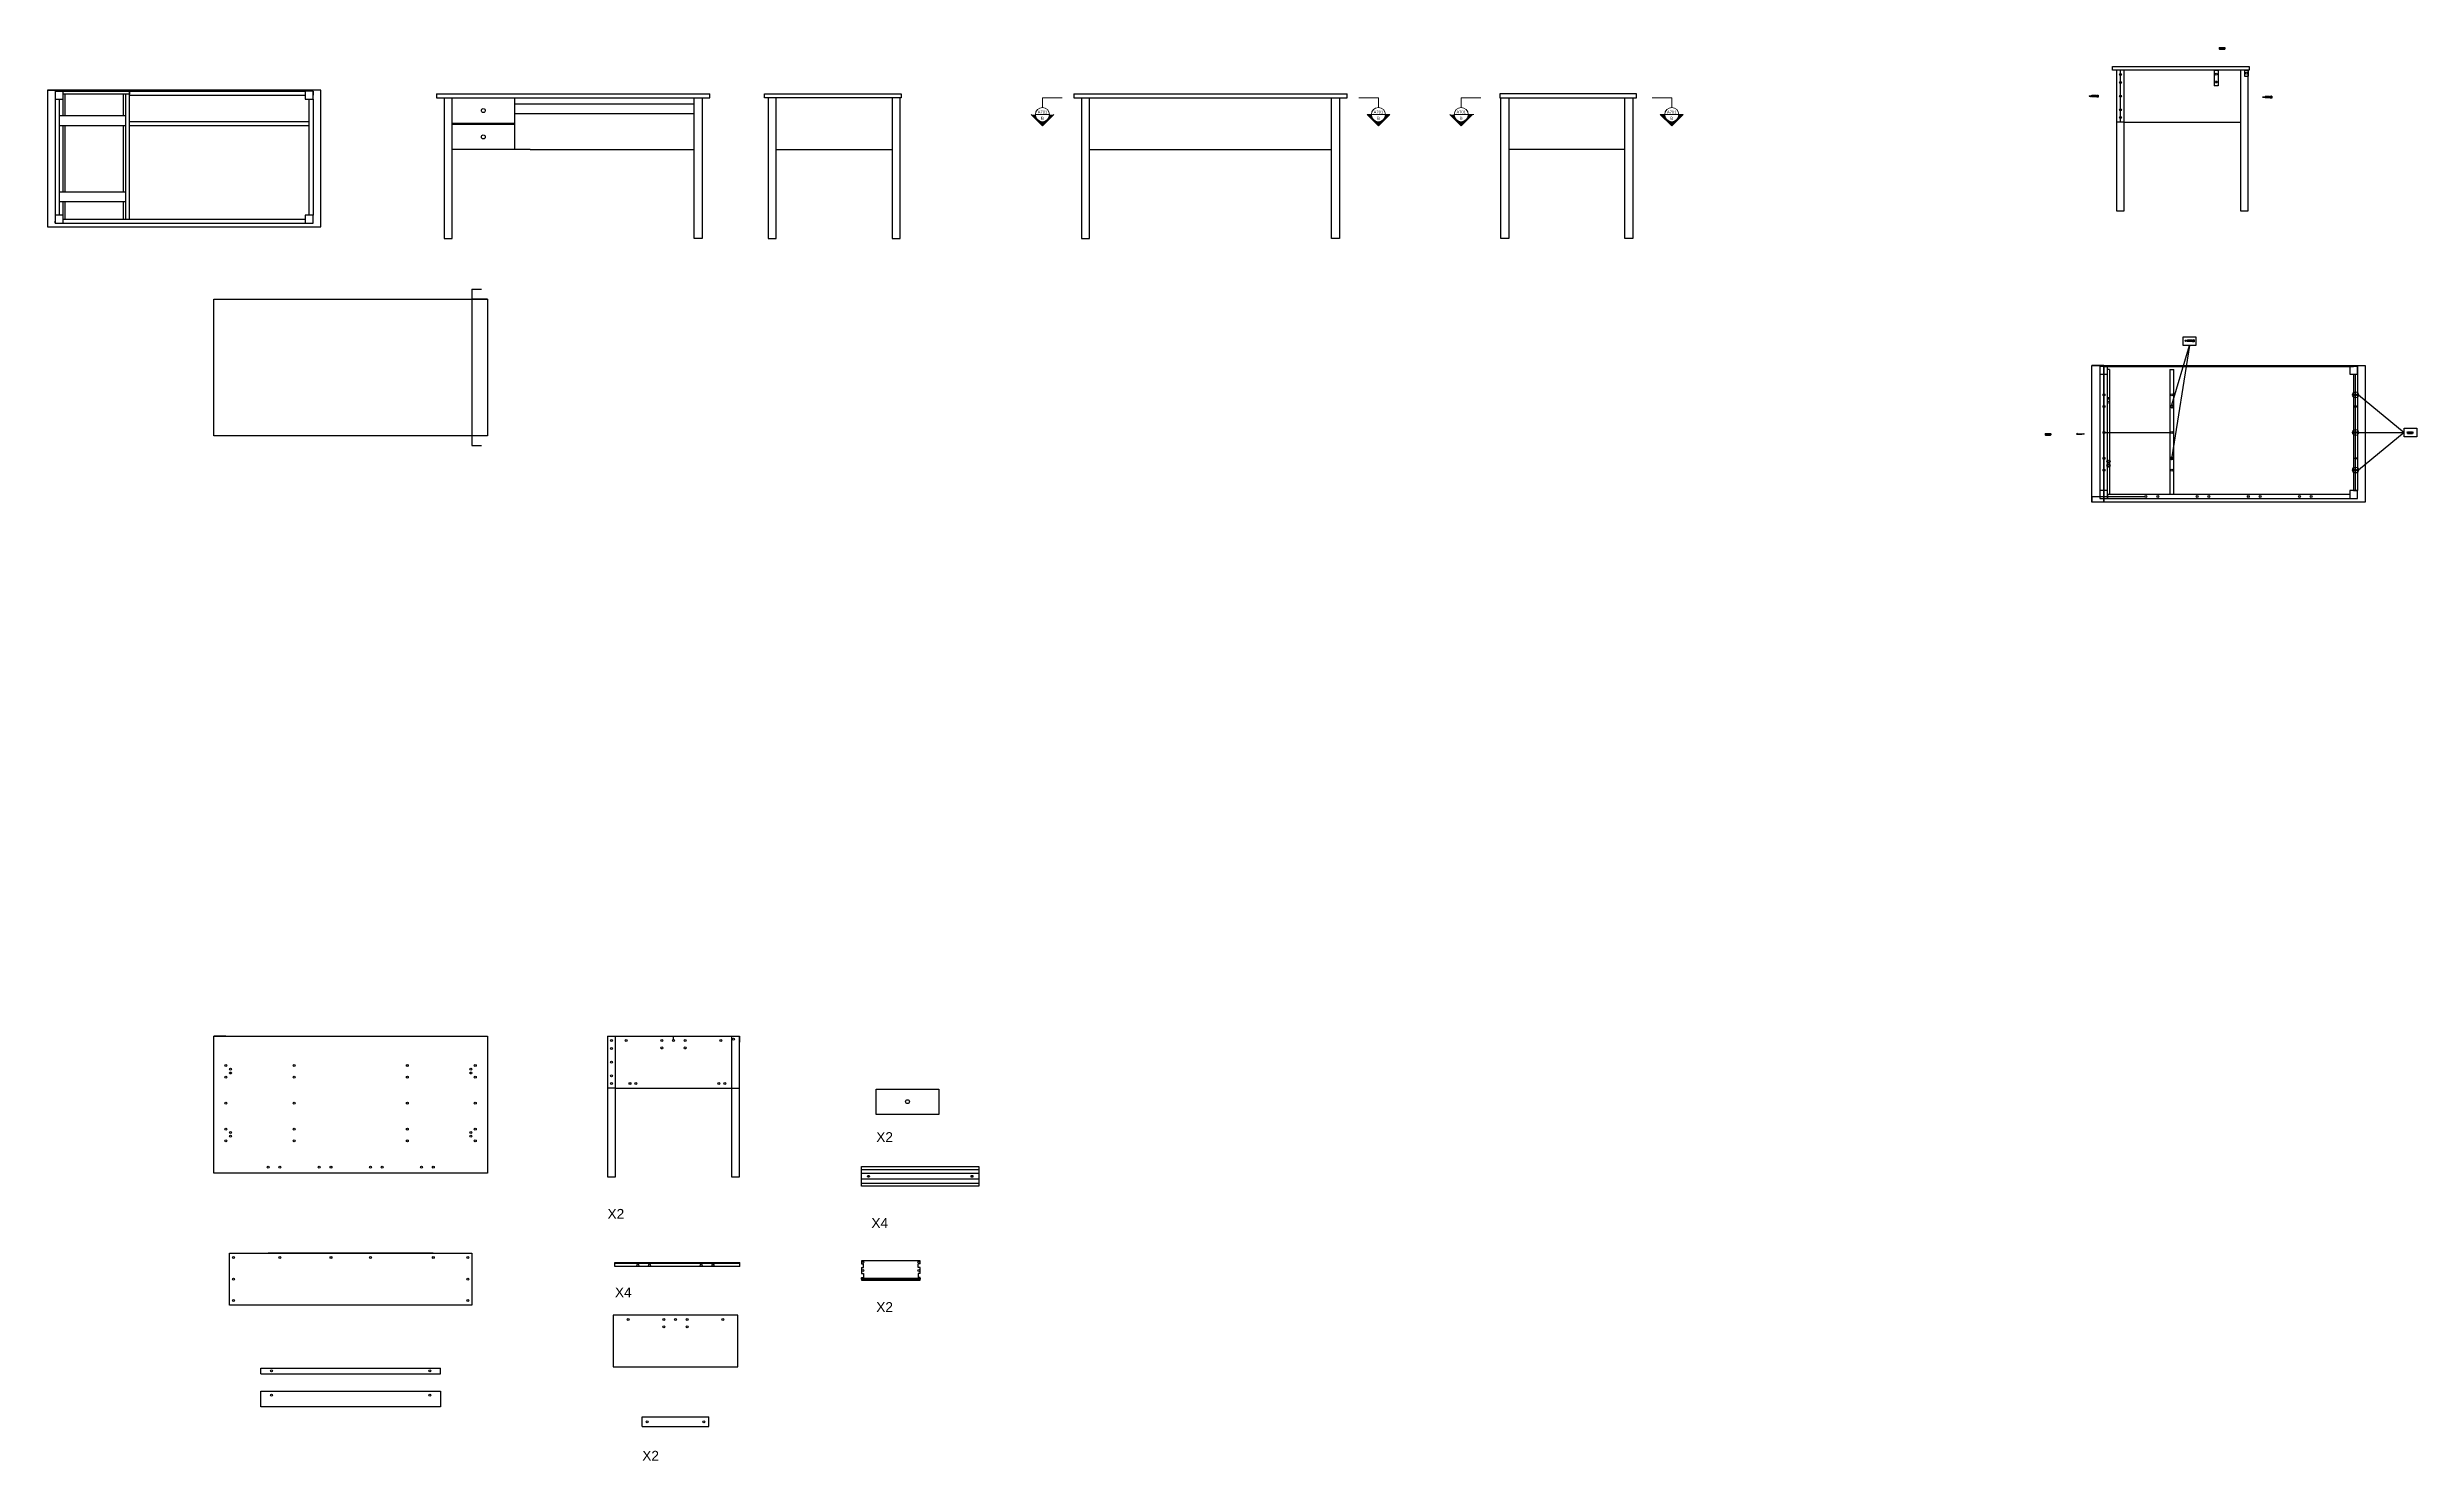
# Model space of a CAD drawing. Header units: inches. Extents: x -2 to 1211, y 17 to 740.
import ezdxf
from ezdxf.enums import TextEntityAlignment as Align

# ---------------------------------------------------------------- set-up
doc = ezdxf.new("R2010")
doc.units = ezdxf.units.IN
doc.header["$MEASUREMENT"] = 0
doc.layers.add('A-ANNO-SYMB', color=3, linetype='Continuous', lineweight=18)
for name, color, linetype in [('G-ANNO-TEXT', 3, 'Continuous'), ('ingrandimenti', 2, 'Continuous'), ('sezioni', 200, 'Continuous'), ('Viti', 4, 'Continuous')]:
    doc.layers.add(name, color=color, linetype=linetype)
doc.styles.add('ARIAL', font='Arial.ttf')
doc.styles.get("Standard").update_dxf_attribs({"font": 'Arial.ttf'})

# ---------------------------------------------------------------- blocks, each defined once
blk = doc.blocks.new('*U1')
blk.add_lwpolyline([(0, 0), (0, 0.1), (0.1, 0), (0.1, -0.4), (0.1, -0.5), (0.1, -0.4), (0, 0)])
blk = doc.blocks.new('*U2')
at = {"layer": 'Viti', "color": 0, "linetype": 'ByBlock', "lineweight": -2, "transparency": 16777216}
for p in [(42.4, 270.7), (42.6, 270.7), (42.8, 270.7), (43, 270.7), (43.2, 270.7)]:
    blk.add_blockref('*U1', p, dxfattribs=at)
blk = doc.blocks.new('*U3')
blk.add_lwpolyline([(0, 0), (0, 0.1), (0.1, 0), (0.1, -0.4), (0.1, -0.5), (0.1, -0.4), (0, 0)])
blk = doc.blocks.new('*U4')
at = {"layer": 'Viti', "color": 0, "linetype": 'ByBlock', "lineweight": -2, "transparency": 16777216}
for p in [(42.4, 270.7), (42.6, 270.7), (42.8, 270.7), (43, 270.7), (43.2, 270.7)]:
    blk.add_blockref('*U3', p, dxfattribs=at)
blk = doc.blocks.new('*U8')
blk.add_lwpolyline([(0, 0), (0, 0.1), (0.1, 0), (0.1, -0.4), (0.1, -0.5), (0.1, -0.4), (0, 0)])
blk = doc.blocks.new('*U9')
at = {"layer": 'Viti', "color": 0, "linetype": 'ByBlock', "lineweight": -2, "transparency": 16777216}
for p in [(42.4, 270.7), (42.6, 270.7), (42.8, 270.7), (43, 270.7), (43.2, 270.7)]:
    blk.add_blockref('*U8', p, dxfattribs=at)

msp = doc.modelspace()

# ---------------------------------------------------------------- hatches: boundary and pattern name
at = {"layer": 'A-ANNO-SYMB', "linetype": 'Continuous', "lineweight": 20}
h = msp.add_hatch(color=256, dxfattribs=at)
h.dxf.hatch_style = 1
h.paths.add_polyline_path([(501.9, 706), (504.1, 706, 1), (511.3, 706), (513.5, 706), (507.7, 700.2)])
h = msp.add_hatch(color=256, dxfattribs=at)
h.dxf.hatch_style = 1
h.paths.add_polyline_path([(673.9, 706), (676.1, 706, 1), (683.3, 706), (685.5, 706), (679.7, 700.2)])
h = msp.add_hatch(color=256, dxfattribs=at)
h.dxf.hatch_style = 1
h.paths.add_polyline_path([(716.3, 706), (718.5, 706, 1), (725.7, 706), (727.9, 706), (722.1, 700.2)])
h = msp.add_hatch(color=256, dxfattribs=at)
h.dxf.hatch_style = 1
h.paths.add_polyline_path([(824, 706), (826.2, 706, 1), (833.5, 706), (835.7, 706), (829.9, 700.2)])

# ---------------------------------------------------------------- linework, layer by layer
for p, q in [((1055.6, 730.7), (1125.6, 730.7)), ((1055.6, 728.7), (1055.6, 730.7)), ((1125.6, 728.7), (1055.6, 728.7)), ((1057.6, 728.7), (1057.6, 702.2)), ((1057.6, 728.7), (1057.6, 656.7)), ((1059.6, 702.2), (1059.6, 728.7)), ((1061.6, 656.7), (1061.6, 728.7)), ((1107.6, 728.7), (1107.6, 720.7)), ((1107.6, 728.7), (1109.6, 728.7)), ((1109.6, 728.7), (1109.6, 720.7)), ((1121.1, 728.7), (1121.1, 656.7)), ((1123.1, 728.7), (1125.1, 728.7)), ((1123.1, 728.7), (1123.1, 725.7)), ((1125.1, 702.2), (1125.1, 728.7)), ((1125.6, 728.7), (1125.1, 728.7)), ((1125.1, 656.7), (1125.1, 728.7)), ((1125.1, 728.7), (1125.1, 725.7)), ((1125.6, 730.7), (1125.6, 728.7)), ((138.2, 718.5), (-1.8, 718.5)), ((-1.8, 718.5), (-1.8, 648.5)), ((-1.8, 718.5), (38.2, 718.5)), ((2.2, 718), (130.2, 718)), ((40.2, 716.5), (6.2, 716.5)), ((7.2, 716.5), (7.2, 705.5)), ((37.2, 705.5), (37.2, 716.5)), ((38.2, 716.5), (38.2, 652.5)), ((40.2, 652.5), (40.2, 718)), ((40.2, 718), (40.2, 716.5)), ((40.2, 716), (130.2, 716)), ((134.2, 718), (134.2, 716)), ((138.2, 648.5), (138.2, 718.5)), ((197.4, 716.6), (337.4, 716.6)), ((197.4, 716.6), (197.4, 714.6)), ((337.4, 714.6), (337.4, 716.6)), ((365.3, 716.6), (435.3, 716.6)), ((365.3, 714.6), (365.3, 716.6)), ((435.3, 716.6), (435.3, 714.6)), ((523.7, 716.6), (663.7, 716.6)), ((523.7, 716.6), (523.7, 714.6)), ((663.7, 714.6), (663.7, 716.6)), ((811.9, 716.6), (741.9, 716.6)), ((741.9, 716.6), (741.9, 714.6)), ((811.9, 714.6), (811.9, 716.6)), ((1047.6, 715.2), (1047.6, 715.8)), ((1109.6, 720.7), (1107.6, 720.7)), ((1123.1, 725.7), (1125.1, 725.7)), ((2.2, 714), (2.2, 654.5)), ((4.2, 714), (4.2, 654.5)), ((4.2, 705.5), (38.2, 705.5)), ((6.2, 705.5), (6.2, 714)), ((132.2, 654.5), (132.2, 714)), ((134.2, 714), (134.2, 654.5)), ((197.4, 714.6), (337.4, 714.6)), ((201.4, 714.6), (201.4, 642.6)), ((205.4, 642.6), (205.4, 714.6)), ((205.4, 688.1), (205.4, 714.6)), ((237.4, 714.6), (237.4, 688.1)), ((237.4, 711.6), (329.4, 711.6)), ((237.4, 706.6), (329.4, 706.6)), ((329.4, 642.6), (329.4, 714.6)), ((333.4, 714.6), (333.4, 642.6)), ((435.3, 714.6), (365.3, 714.6)), ((367.3, 714.6), (367.3, 688.1)), ((367.3, 714.6), (367.3, 642.6)), ((371.3, 642.6), (371.3, 714.6)), ((430.8, 714.6), (430.8, 642.6)), ((434.8, 688.1), (434.8, 714.6)), ((435.3, 714.6), (434.8, 714.6)), ((434.8, 642.6), (434.8, 714.6)), ((523.7, 714.6), (663.7, 714.6)), ((527.7, 714.6), (527.7, 642.6)), ((527.7, 714.6), (567.7, 714.6)), ((531.7, 642.6), (531.7, 714.6)), ((531.7, 688.1), (531.7, 714.6)), ((655.7, 642.6), (655.7, 714.6)), ((659.7, 714.6), (659.7, 642.6)), ((741.9, 714.6), (811.9, 714.6)), ((741.9, 714.6), (742.4, 714.6)), ((742.4, 688.1), (742.4, 714.6)), ((742.4, 642.6), (742.4, 714.6)), ((746.4, 714.6), (746.4, 642.6)), ((805.9, 642.6), (805.9, 714.6)), ((809.9, 714.6), (809.9, 688.1)), ((809.9, 714.6), (809.9, 642.6)), ((1136.4, 714.7), (1136.4, 715.3)), ((4.2, 700.5), (38.2, 700.5)), ((6.2, 666.5), (6.2, 700.5)), ((7.2, 700.5), (7.2, 666.5)), ((37.2, 666.5), (37.2, 700.5)), ((40.2, 702.5), (132.2, 702.5)), ((40.2, 700.5), (132.2, 700.5)), ((205.4, 701.6), (237.4, 701.6)), ((205.4, 701.1), (237.4, 701.1)), ((1061.6, 702.2), (1057.6, 702.2)), ((1061.6, 702.2), (1121.1, 702.2)), ((245.4, 688.1), (205.4, 688.1)), ((245.4, 688.1), (329.4, 688.1)), ((371.3, 688.1), (430.8, 688.1)), ((531.7, 688.1), (655.7, 688.1)), ((805.9, 688.1), (746.4, 688.1)), ((4.2, 666.5), (38.2, 666.5)), ((4.2, 661.5), (38.2, 661.5)), ((6.2, 650.5), (6.2, 661.5)), ((7.2, 661.5), (7.2, 652.5)), ((37.2, 652.5), (37.2, 661.5)), ((1057.6, 656.7), (1061.6, 656.7)), ((1121.1, 656.7), (1125.1, 656.7)), ((-1.8, 648.5), (138.2, 648.5)), ((2.2, 652.5), (2.2, 650.5)), ((2.2, 650.5), (2.2, 651.5)), ((2.2, 650.5), (130.2, 650.5)), ((6.2, 652.5), (130.2, 652.5)), ((201.4, 642.6), (205.4, 642.6)), ((333.4, 642.6), (329.4, 642.6)), ((367.3, 642.6), (371.3, 642.6)), ((430.8, 642.6), (434.8, 642.6)), ((527.7, 642.6), (531.7, 642.6)), ((659.7, 642.6), (655.7, 642.6)), ((746.4, 642.6), (742.4, 642.6)), ((809.9, 642.6), (805.9, 642.6)), ((223.5, 611.6), (215.5, 611.6)), ((1096.6, 590), (1096.6, 590.6)), ((1051.2, 577.6), (1045, 577.6)), ((1049, 573.1), (1049, 513.6)), ((1049, 573.1), (1051.2, 573.1)), ((1051.2, 577.6), (1051.2, 507.6)), ((1051.2, 507.6), (1051.2, 577.6)), ((1051.2, 577.1), (1179, 577.1)), ((1054, 575.6), (1053, 575.6)), ((1053, 559.6), (1053, 573.1)), ((1054, 575.6), (1054, 559.6)), ((1085, 575.6), (1085, 511.6)), ((1085, 575.6), (1087, 575.6)), ((1087, 511.6), (1087, 575.6)), ((1179, 573.1), (1179, 513.6)), ((1180, 513.6), (1180, 573.1)), ((1181, 577.6), (1181, 513.6)), ((1053, 525.6), (1053, 559.6)), ((1054, 559.6), (1054, 525.6)), ((1051.7, 543.3), (1085.5, 543.3)), ((1053, 511.6), (1053, 525.6)), ((1054, 525.6), (1054, 511.6)), ((1045, 510.6), (1072.2, 510.6)), ((1045, 510.6), (1045, 507.6)), ((1177, 511.6), (1053, 511.6)), ((1053, 511.6), (1053, 509.6)), ((1053, 510.6), (1053, 509.6)), ((1053, 509.6), (1177, 509.6)), ((1179, 513.6), (1181, 513.6)), ((89.6, 234.3), (83.5, 234.3)), ((285, 234.3), (285, 207.8)), ((285, 234.3), (285, 162.3)), ((285, 234.3), (352.5, 234.3)), ((289, 162.3), (289, 234.3)), ((318.8, 232.6), (318.8, 234.3)), ((348.5, 234.3), (348.5, 162.3)), ((352.5, 207.8), (352.5, 234.3)), ((352.5, 162.3), (352.5, 234.3)), ((352.5, 234.3), (352.5, 231.3)), ((289, 207.8), (285, 207.8)), ((289, 207.8), (352.5, 207.8)), ((422.6, 194.3), (422.6, 207.3)), ((422.6, 207.3), (454.6, 207.3)), ((454.6, 207.3), (454.6, 194.3)), ((454.6, 194.3), (422.6, 194.3)), ((285, 162.3), (289, 162.3)), ((348.5, 162.3), (352.5, 162.3)), ((415.1, 166.1), (475.1, 166.1)), ((475.1, 164.1), (415.1, 164.1)), ((475.1, 161.1), (415.1, 161.1)), ((415.1, 159.1), (475.1, 159.1)), ((195.8, 123.2), (111.2, 123.2)), ((288.8, 116.5), (288.8, 118.5)), ((288.8, 118.5), (352.8, 118.5)), ((352.8, 118), (288.8, 118)), ((302.8, 116.5), (288.8, 116.5)), ((336.8, 116.5), (302.8, 116.5)), ((352.8, 116.5), (336.8, 116.5)), ((352.8, 116.5), (352.8, 118.5)), ((415.1, 119.4), (415.1, 117.9)), ((415.1, 117.9), (416.1, 117.9)), ((415.1, 115.9), (416.1, 115.9)), ((415.1, 112.9), (416.1, 112.9)), ((415.1, 110.9), (416.1, 110.9)), ((415.1, 110.9), (415.1, 109.4)), ((415.1, 110.1), (415.1, 110.6)), ((415.1, 109.9), (445.1, 109.9)), ((416.1, 115.9), (416.1, 117.9)), ((416.1, 112.9), (416.1, 110.9)), ((445.1, 117.9), (444.1, 117.9)), ((444.1, 115.9), (444.1, 117.9)), ((445.1, 115.9), (444.1, 115.9)), ((445.1, 112.9), (444.1, 112.9)), ((444.1, 112.9), (444.1, 110.9)), ((445.1, 110.9), (444.1, 110.9)), ((107.5, 64.5), (199.5, 64.5)), ((107.5, 61.5), (107.5, 64.5)), ((107.5, 61.5), (199.5, 61.5)), ((199.5, 61.5), (199.5, 64.5)), ((302.8, 39.5), (336.8, 39.5)), ((302.8, 34.5), (302.8, 39.5)), ((336.8, 34.5), (336.8, 39.5)), ((302.8, 34.5), (336.8, 34.5))]:
    msp.add_line(p, q)
at = {"linetype": 'Continuous', "lineweight": 20}
for p, q in [((504.1, 706), (511.3, 706)), ((676.1, 706), (683.3, 706)), ((718.5, 706), (725.7, 706)), ((826.2, 706), (833.5, 706))]:
    msp.add_line(p, q, dxfattribs=at)
for points in [[(2.2, 714), (6.2, 714), (6.2, 718), (2.2, 718)], [(130.2, 714), (134.2, 714), (134.2, 718), (130.2, 718)], [(2.2, 650.5), (6.2, 650.5), (6.2, 654.5), (2.2, 654.5)], [(130.2, 650.5), (134.2, 650.5), (134.2, 654.5), (130.2, 654.5)], [(83.5, 611.6), (223.5, 611.6), (223.5, 541.6), (83.5, 541.6)], [(1045, 577.6), (1185, 577.6), (1185, 507.6), (1045, 507.6)], [(1049, 573.1), (1053, 573.1), (1053, 577.1), (1049, 577.1)], [(1177, 573.1), (1181, 573.1), (1181, 577.1), (1177, 577.1)], [(1049, 509.6), (1053, 509.6), (1053, 513.6), (1049, 513.6)], [(1177, 509.6), (1181, 509.6), (1181, 513.6), (1177, 513.6)], [(83.5, 234.3), (223.5, 234.3), (223.5, 164.3), (83.5, 164.3)], [(475.1, 157.6), (415.1, 157.6), (415.1, 167.6), (475.1, 167.6)], [(91.5, 123.2), (215.5, 123.2), (215.5, 96.7), (91.5, 96.7)], [(445.1, 109.9), (415.1, 109.9), (415.1, 110.4), (445.1, 110.4)], [(351.8, 65.1), (351.8, 91.6), (287.8, 91.6), (287.8, 65.1)], [(199.5, 44.6), (107.5, 44.6), (107.5, 52.6), (199.5, 52.6)]]:
    msp.add_lwpolyline(points, close=True)
for points in [[(445.1, 117.9), (445.1, 119.4), (415.1, 119.4), (415.1, 117.9)], [(415.1, 115.9), (415.1, 112.9)], [(415.1, 110.9), (415.1, 109.4), (445.1, 109.4), (445.1, 110.9)], [(445.1, 112.9), (445.1, 115.9)]]:
    msp.add_lwpolyline(points)
for centre in [(221.4, 708.1), (221.4, 694.6), (438.6, 200.8)]:
    msp.add_circle(centre, 1)
at = {"layer": 'A-ANNO-SYMB', "linetype": 'Continuous', "lineweight": 20}
for p, q in [((501.9, 706), (507.7, 700.2)), ((513.5, 706), (507.7, 700.2)), ((676.1, 706), (673.9, 706)), ((673.9, 706), (679.7, 700.2)), ((685.5, 706), (679.7, 700.2)), ((683.3, 706), (685.5, 706)), ((716.3, 706), (722.1, 700.2)), ((727.9, 706), (722.1, 700.2)), ((725.7, 706), (727.9, 706)), ((728.5, 706), (726.3, 706)), ((826.2, 706), (824, 706)), ((824, 706), (829.9, 700.2)), ((835.7, 706), (829.9, 700.2)), ((833.5, 706), (835.7, 706))]:
    msp.add_line(p, q, dxfattribs=at)
at = {"layer": 'A-ANNO-SYMB'}
for p, q in [((507.7, 714.6), (507.7, 709.6)), ((507.7, 714.6), (517.7, 714.6)), ((669.7, 714.6), (679.7, 714.6)), ((679.7, 714.6), (679.7, 709.6)), ((722.1, 714.6), (722.1, 709.6)), ((722.1, 714.6), (732.1, 714.6)), ((819.9, 714.6), (829.9, 714.6)), ((829.9, 714.6), (829.9, 709.6))]:
    msp.add_line(p, q, dxfattribs=at)
at = {"layer": 'A-ANNO-SYMB', "linetype": 'Continuous', "lineweight": 20}
for centre in [(507.7, 706), (679.7, 706), (722.1, 706), (829.9, 706)]:
    msp.add_circle(centre, 3.62, dxfattribs=at)
at = {"layer": 'ingrandimenti'}
for p, q in [((1086, 557.4), (1095, 587.9)), ((1095, 587.9), (1086, 530.9)), ((1181.5, 562.6), (1204.9, 543.3)), ((1181.5, 543.3), (1204.9, 543.3)), ((1204.9, 543.3), (1181.5, 524.1))]:
    msp.add_line(p, q, dxfattribs=at)
for points in [[(1091.8, 592.3), (1098.3, 592.3), (1098.3, 587.9), (1091.8, 587.9)], [(1204.9, 545.6), (1211.3, 545.6), (1211.3, 541.1), (1204.9, 541.1)]]:
    msp.add_lwpolyline(points, close=True, dxfattribs=at)
for centre, radius in [((1180, 562.6), 1.5), ((1086, 556.6), 0.8), ((1180, 543.3), 1.5), ((1053.5, 528.4), 0.8), ((1053.5, 526.4), 0.8), ((1086, 530.1), 0.8), ((1180, 524.1), 1.5)]:
    msp.add_circle(centre, radius, dxfattribs=at)
at = {"layer": 'sezioni'}
for p, q in [((215.5, 616.6), (215.5, 536.6)), ((215.5, 616.6), (220.5, 616.6)), ((215.5, 536.6), (220.5, 536.6))]:
    msp.add_line(p, q, dxfattribs=at)
at = {"layer": 'Viti'}
for p, q in [((1110.1, 740.3), (1110.1, 739.7)), ((1110.2, 740.3), (1110.3, 740.4)), ((1110.3, 740.4), (1113, 740.4)), ((1110.3, 739.6), (1110.3, 740.4)), ((1110.4, 740.3), (1112.9, 740.3)), ((1110.4, 740.2), (1112.9, 740.2)), ((1110.4, 740), (1112.9, 740)), ((1113, 740.4), (1113, 739.6)), ((1113.1, 740.3), (1113, 740.4)), ((1113.1, 740.3), (1113.1, 739.7)), ((1110.2, 739.7), (1110.3, 739.6)), ((1110.3, 739.6), (1113, 739.6)), ((1110.4, 739.9), (1112.9, 739.9)), ((1110.4, 739.7), (1112.9, 739.7)), ((1113.1, 739.7), (1113, 739.6)), ((1044.9, 715.2), (1044.9, 715.9)), ((1044.9, 715.9), (1047.2, 715.9)), ((1045, 715.6), (1045, 715.9)), ((1047.1, 715.8), (1045, 715.8)), ((1047.1, 715.6), (1047.1, 715.9)), ((1047.2, 715.2), (1047.2, 715.9)), ((1047.6, 716), (1047.6, 715.2)), ((1047.8, 715.8), (1047.6, 715.8)), ((1047.8, 715.2), (1047.8, 715.8)), ((1047.9, 715), (1047.9, 716)), ((1043.8, 715.4), (1043.8, 715.7)), ((1043.8, 715.7), (1043.9, 715.7)), ((1043.9, 715.3), (1043.8, 715.3)), ((1043.9, 715.7), (1044.1, 715.7)), ((1044.2, 715.3), (1044, 715.3)), ((1044.1, 715.7), (1044.3, 715.7)), ((1044.4, 715.3), (1044.2, 715.3)), ((1044.4, 715.7), (1044.5, 715.7)), ((1044.6, 715.3), (1044.4, 715.3)), ((1044.6, 715.7), (1044.7, 715.7)), ((1044.8, 715.3), (1044.6, 715.3)), ((1044.8, 715.7), (1044.9, 715.7)), ((1044.9, 715.3), (1044.9, 715.3)), ((1047.2, 715.2), (1044.9, 715.2)), ((1047.1, 715.6), (1045, 715.6)), ((1045, 715.2), (1045, 715.5)), ((1047.1, 715.5), (1045, 715.5)), ((1047.1, 715.2), (1045, 715.2)), ((1047.1, 715.2), (1047.1, 715.5)), ((1047.2, 715.7), (1047.5, 715.7)), ((1047.2, 715.3), (1047.5, 715.3)), ((1047.8, 715.2), (1047.6, 715.2)), ((1048.2, 715.6), (1047.9, 715.6)), ((1047.9, 715.5), (1048.2, 715.5)), ((1132.6, 714.8), (1132.6, 715.1)), ((1132.7, 715.2), (1132.7, 715.2)), ((1132.8, 714.8), (1132.7, 714.8)), ((1132.8, 715.2), (1132.9, 715.2)), ((1133, 714.8), (1132.8, 714.8)), ((1133, 715.2), (1133.1, 715.2)), ((1133.2, 714.8), (1133, 714.8)), ((1133.2, 715.2), (1133.4, 715.2)), ((1133.4, 714.8), (1133.3, 714.8)), ((1133.4, 715.2), (1133.6, 715.2)), ((1133.6, 714.8), (1133.5, 714.8)), ((1133.6, 715.2), (1133.8, 715.2)), ((1133.8, 714.8), (1133.7, 714.8)), ((1133.8, 714.6), (1133.8, 715.3)), ((1133.8, 715), (1133.8, 715.3)), ((1133.8, 715.3), (1136, 715.3)), ((1135.9, 715.3), (1133.8, 715.3)), ((1135.9, 715), (1133.8, 715)), ((1133.8, 714.6), (1133.8, 714.9)), ((1135.9, 714.9), (1133.8, 714.9)), ((1135.9, 714.7), (1133.8, 714.7)), ((1136, 714.6), (1133.8, 714.6)), ((1135.9, 715), (1135.9, 715.3)), ((1135.9, 714.6), (1135.9, 714.9)), ((1136, 714.6), (1136, 715.3)), ((1136, 715.2), (1136.3, 715.2)), ((1136, 714.8), (1136.3, 714.8)), ((1136.4, 715.5), (1136.4, 714.7)), ((1136.6, 715.3), (1136.4, 715.3)), ((1136.6, 714.7), (1136.4, 714.7)), ((1136.6, 714.7), (1136.6, 715.3)), ((1136.8, 714.5), (1136.8, 715.5)), ((1137, 715), (1136.8, 715)), ((1136.8, 714.9), (1137, 714.9)), ((1092.8, 590.1), (1092.8, 590.4)), ((1092.9, 590.5), (1092.9, 590.5)), ((1093, 590.1), (1092.9, 590.1)), ((1093, 590.5), (1093.1, 590.5)), ((1093.2, 590.1), (1093, 590.1)), ((1093.2, 590.5), (1093.3, 590.5)), ((1093.4, 590.1), (1093.2, 590.1)), ((1093.4, 590.5), (1093.6, 590.5)), ((1093.6, 590.1), (1093.5, 590.1)), ((1093.6, 590.5), (1093.8, 590.5)), ((1093.8, 590.1), (1093.7, 590.1)), ((1093.8, 590.5), (1094, 590.5)), ((1094, 590.1), (1093.9, 590.1)), ((1094, 589.9), (1094, 590.6)), ((1094, 590.3), (1094, 590.6)), ((1094, 590.6), (1096.2, 590.6)), ((1096.1, 590.6), (1094, 590.6)), ((1096.1, 590.3), (1094, 590.3)), ((1094, 589.9), (1094, 590.2)), ((1096.1, 590.2), (1094, 590.2)), ((1096.1, 590), (1094, 590)), ((1096.2, 589.9), (1094, 589.9)), ((1096.1, 590.3), (1096.1, 590.6)), ((1096.1, 589.9), (1096.1, 590.2)), ((1096.2, 589.9), (1096.2, 590.6)), ((1096.2, 590.5), (1096.5, 590.5)), ((1096.2, 590.1), (1096.5, 590.1)), ((1096.6, 590.8), (1096.6, 590)), ((1096.8, 590.6), (1096.6, 590.6)), ((1096.8, 590), (1096.6, 590)), ((1096.8, 590), (1096.8, 590.6)), ((1097, 589.8), (1097, 590.8)), ((1097.2, 590.3), (1097, 590.3)), ((1097, 590.2), (1097.2, 590.2)), ((1021, 542.7), (1021.2, 542.8)), ((1021, 542.7), (1021, 542.1)), ((1021, 542.1), (1021.2, 542)), ((1021.2, 542.8), (1023.8, 542.8)), ((1021.2, 542), (1021.2, 542.8)), ((1021.2, 542), (1023.8, 542)), ((1021.3, 542.7), (1023.8, 542.7)), ((1021.3, 542.6), (1023.8, 542.6)), ((1021.3, 542.4), (1023.8, 542.4)), ((1021.3, 542.3), (1023.8, 542.3)), ((1021.3, 542.1), (1023.8, 542.1)), ((1023.9, 542.8), (1023.9, 542)), ((1024, 542.7), (1023.9, 542.8)), ((1024, 542.1), (1023.9, 542)), ((1024, 542.7), (1024, 542.1)), ((1037.3, 543), (1037.4, 542.8)), ((1037.3, 543), (1037.3, 542.2)), ((1037.4, 542.4), (1037.3, 542.2)), ((1037.5, 542.7), (1037.5, 542.7)), ((1037.5, 542.5), (1037.6, 542.5)), ((1037.6, 542.7), (1037.7, 542.7)), ((1037.6, 542.5), (1037.7, 542.5)), ((1037.7, 542.7), (1037.8, 542.7)), ((1037.7, 542.5), (1037.8, 542.5)), ((1037.8, 542.7), (1037.9, 542.7)), ((1037.9, 542.5), (1038, 542.5)), ((1038, 542.7), (1038.1, 542.7)), ((1038, 542.5), (1038.1, 542.5)), ((1038.1, 542.7), (1038.2, 542.7)), ((1038.1, 542.5), (1038.2, 542.5)), ((1038.2, 542.7), (1038.3, 542.7)), ((1038.3, 542.5), (1038.4, 542.5)), ((1038.4, 542.7), (1038.5, 542.7)), ((1038.4, 542.5), (1038.5, 542.5)), ((1038.5, 542.7), (1038.6, 542.7)), ((1038.6, 542.5), (1038.7, 542.5)), ((1038.7, 542.7), (1038.8, 542.7)), ((1038.7, 542.5), (1038.8, 542.5)), ((1038.8, 542.7), (1038.9, 542.7)), ((1038.8, 542.5), (1038.9, 542.5)), ((1038.9, 542.7), (1039, 542.7)), ((1039, 542.5), (1039.1, 542.5)), ((1039.1, 542.7), (1039.2, 542.7)), ((1039.1, 542.5), (1039.2, 542.5)), ((1039.2, 542.7), (1039.3, 542.7)), ((1039.2, 542.5), (1039.3, 542.5)), ((1039.3, 542.7), (1039.4, 542.7)), ((1039.4, 542.5), (1039.5, 542.5)), ((1039.5, 542.7), (1039.6, 542.7)), ((1039.5, 542.5), (1039.6, 542.5)), ((1039.6, 542.7), (1039.7, 542.7)), ((1039.7, 542.5), (1039.8, 542.5)), ((1039.8, 542.7), (1039.8, 542.7)), ((1039.8, 542.7), (1039.9, 542.7)), ((1039.8, 542.5), (1039.8, 542.5)), ((1039.9, 542.5), (1039.8, 542.5)), ((1039.9, 542.7), (1040, 542.7)), ((1040, 542.5), (1039.9, 542.5)), ((1040, 542.7), (1040.1, 542.7)), ((1040.2, 542.5), (1040.1, 542.5)), ((1040.2, 542.7), (1040.3, 542.7)), ((1040.3, 542.5), (1040.2, 542.5)), ((1040.3, 542.7), (1040.4, 542.7)), ((1040.4, 542.5), (1040.3, 542.5)), ((1040.4, 542.7), (1040.5, 542.7)), ((1040.6, 542.5), (1040.5, 542.5)), ((1040.6, 542.7), (1040.7, 542.7)), ((1040.6, 542.7), (1040.6, 542.7)), ((1040.7, 542.5), (1040.6, 542.5)), ((1040.7, 542.5), (1040.7, 542.5)), ((1040.8, 542.7), (1040.8, 542.7)), ((1040.9, 542.7), (1040.8, 542.7)), ((1040.8, 542.7), (1040.8, 542.7)), ((1040.8, 542.7), (1040.9, 542.5)), ((1040.9, 542.5), (1040.8, 542.5)), ((1041.1, 542.6), (1040.9, 542.7)), ((1040.9, 542.5), (1040.9, 542.7)), ((1041.1, 542.6), (1040.9, 542.5)), ((1040.9, 542.5), (1040.9, 542.5)), ((1040.9, 542.5), (1040.9, 542.5)), ((1206.4, 543.5), (1206.5, 543.6)), ((1206.4, 543.4), (1206.4, 542.9)), ((1206.4, 542.8), (1206.5, 542.8)), ((1206.6, 543.6), (1209.2, 543.6)), ((1206.6, 542.8), (1206.6, 543.6)), ((1206.6, 542.8), (1209.2, 542.8)), ((1206.7, 543.4), (1209.2, 543.4)), ((1206.7, 543.3), (1209.2, 543.3)), ((1206.7, 543.2), (1209.2, 543.2)), ((1206.7, 543), (1209.2, 543)), ((1206.7, 542.9), (1209.2, 542.9)), ((1209.3, 543.6), (1209.3, 542.8)), ((1209.4, 543.5), (1209.3, 543.6)), ((1209.4, 542.8), (1209.3, 542.8)), ((1209.4, 543.4), (1209.4, 542.9))]:
    msp.add_line(p, q, dxfattribs=at)
for points in [[(1048.3, 716), (1048.3, 715), (1047.5, 715), (1047.5, 716), (1048.3, 716)], [(1047.8, 715.2), (1047.8, 716)], [(1047.9, 716), (1047.9, 715.9), (1048.2, 715.9)], [(1048.3, 716), (1048.2, 716), (1048.2, 715)], [(1047.7, 715.2), (1047.8, 715.2)], [(1047.9, 715), (1047.9, 715.1), (1048.2, 715.1)], [(1137.1, 715.5), (1137.1, 714.5), (1136.3, 714.5), (1136.3, 715.5), (1137.1, 715.5)], [(1136.5, 714.6), (1136.6, 714.6)], [(1136.7, 714.7), (1136.7, 715.5)], [(1136.8, 715.5), (1136.8, 715.4), (1137, 715.4)], [(1136.8, 714.5), (1136.8, 714.6), (1137, 714.6)], [(1137.1, 715.5), (1137, 715.5), (1137, 714.5)], [(1097.3, 590.8), (1097.3, 589.8), (1096.5, 589.8), (1096.5, 590.8), (1097.3, 590.8)], [(1096.7, 589.9), (1096.8, 589.9)], [(1096.9, 590), (1096.9, 590.8)], [(1097, 590.8), (1097, 590.7), (1097.2, 590.7)], [(1097, 589.8), (1097, 589.9), (1097.2, 589.9)], [(1097.3, 590.8), (1097.2, 590.8), (1097.2, 589.8)], [(1037.5, 542.7), (1037.5, 542.7), (1037.6, 542.7), (1037.6, 542.5), (1037.6, 542.4), (1037.6, 542.5), (1037.5, 542.7)], [(1037.7, 542.7), (1037.7, 542.7), (1037.7, 542.7), (1037.7, 542.5), (1037.7, 542.4), (1037.7, 542.5), (1037.7, 542.7)], [(1037.8, 542.7), (1037.8, 542.7), (1037.8, 542.7), (1037.9, 542.5), (1037.9, 542.4), (1037.8, 542.5), (1037.8, 542.7)], [(1037.9, 542.7), (1037.9, 542.7), (1038, 542.7), (1038, 542.5), (1038, 542.4), (1038, 542.5), (1037.9, 542.7)], [(1038.1, 542.7), (1038.1, 542.7), (1038.1, 542.7), (1038.1, 542.5), (1038.1, 542.4), (1038.1, 542.5), (1038.1, 542.7)], [(1038.2, 542.7), (1038.2, 542.7), (1038.2, 542.7), (1038.3, 542.5), (1038.3, 542.4), (1038.2, 542.5), (1038.2, 542.7)], [(1038.3, 542.7), (1038.4, 542.7), (1038.4, 542.7), (1038.4, 542.5), (1038.4, 542.4), (1038.4, 542.5), (1038.3, 542.7)], [(1038.5, 542.7), (1038.5, 542.7), (1038.5, 542.7), (1038.6, 542.5), (1038.5, 542.4), (1038.5, 542.5), (1038.5, 542.7)], [(1038.6, 542.7), (1038.6, 542.7), (1038.7, 542.7), (1038.7, 542.5), (1038.7, 542.4), (1038.7, 542.5), (1038.6, 542.7)], [(1038.8, 542.7), (1038.8, 542.7), (1038.8, 542.7), (1038.8, 542.5), (1038.8, 542.4), (1038.8, 542.5), (1038.8, 542.7)], [(1038.9, 542.7), (1038.9, 542.7), (1038.9, 542.7), (1039, 542.5), (1039, 542.4), (1038.9, 542.5), (1038.9, 542.7)], [(1039, 542.7), (1039, 542.7), (1039.1, 542.7), (1039.1, 542.5), (1039.1, 542.4), (1039.1, 542.5), (1039, 542.7)], [(1039.2, 542.7), (1039.2, 542.7), (1039.2, 542.7), (1039.2, 542.5), (1039.2, 542.4), (1039.2, 542.5), (1039.2, 542.7)], [(1039.3, 542.7), (1039.3, 542.7), (1039.3, 542.7), (1039.4, 542.5), (1039.4, 542.4), (1039.3, 542.5), (1039.3, 542.7)], [(1039.4, 542.7), (1039.5, 542.7), (1039.5, 542.7), (1039.5, 542.5), (1039.5, 542.4), (1039.5, 542.5), (1039.4, 542.7)], [(1039.6, 542.7), (1039.6, 542.7), (1039.6, 542.7), (1039.7, 542.5), (1039.6, 542.4), (1039.6, 542.5), (1039.6, 542.7)], [(1039.7, 542.7), (1039.7, 542.7), (1039.8, 542.7), (1039.8, 542.5), (1039.8, 542.4), (1039.8, 542.5), (1039.7, 542.7)], [(1039.9, 542.7), (1039.9, 542.7), (1039.9, 542.7), (1039.9, 542.5), (1039.9, 542.4), (1039.9, 542.5), (1039.9, 542.7)], [(1040, 542.7), (1040, 542.7), (1040, 542.7), (1040.1, 542.5), (1040.1, 542.4), (1040, 542.5), (1040, 542.7)], [(1040.1, 542.7), (1040.1, 542.7), (1040.2, 542.7), (1040.2, 542.5), (1040.2, 542.4), (1040.2, 542.5), (1040.1, 542.7)], [(1040.3, 542.7), (1040.3, 542.7), (1040.3, 542.7), (1040.3, 542.5), (1040.3, 542.4), (1040.3, 542.5), (1040.3, 542.7)], [(1040.4, 542.7), (1040.4, 542.7), (1040.4, 542.7), (1040.5, 542.5), (1040.5, 542.4), (1040.4, 542.5), (1040.4, 542.7)], [(1040.5, 542.7), (1040.6, 542.7), (1040.6, 542.7), (1040.6, 542.5), (1040.6, 542.4), (1040.6, 542.5), (1040.5, 542.7)], [(1040.7, 542.7), (1040.7, 542.7), (1040.7, 542.7), (1040.8, 542.5), (1040.7, 542.4), (1040.7, 542.5), (1040.7, 542.7)]]:
    msp.add_lwpolyline(points, dxfattribs=at)
for centre in [(1059.6, 726.5), (1059.6, 722.5), (1059.6, 715.5), (1108.6, 726.7), (1108.6, 722.7), (1124.1, 727.2), (1059.6, 708.5), (1059.6, 704.5), (1051.2, 562.6), (1053.5, 560.8), (1053.5, 558.8), (1086, 562.6), (1180, 562.6), (1051.2, 556.6), (1086, 556.6), (1180, 556.6), (1051.2, 543.3), (1086, 543.3), (1180, 543.3), (1051.2, 530.1), (1051.2, 524.1), (1053.5, 528.4), (1053.5, 526.4), (1086, 530.1), (1086, 524.1), (1180, 530.1), (1180, 524.1), (1072.7, 510.6), (1078.7, 510.6), (1098.9, 510.6), (1104.9, 510.6), (1125.1, 510.6), (1131.1, 510.6), (1151.3, 510.6), (1157.3, 510.6), (287, 232.1), (294.5, 232.1), (312.8, 232.1), (318.8, 232.1), (324.8, 232.1), (343, 232.1), (349.5, 232.8), (89.6, 219.3), (124.5, 219.3), (182.5, 219.3), (217.3, 219.3), (287, 228.1), (287, 221.1), (312.8, 228.3), (324.8, 228.3), (89.6, 213.3), (92, 217.5), (92, 215.5), (124.5, 213.3), (182.5, 213.3), (215, 217.5), (215, 215.5), (217.3, 213.3), (287, 214.1), (287, 210.1), (296.5, 210.1), (299.5, 210.1), (342, 210.1), (345, 210.1), (89.6, 200.1), (124.5, 200.1), (182.5, 200.1), (217.3, 200.1), (89.6, 186.8), (92, 185.1), (92, 183.1), (124.5, 186.8), (182.5, 186.8), (215, 185.1), (215, 183.1), (217.3, 186.8), (89.6, 180.8), (124.5, 180.8), (182.5, 180.8), (217.3, 180.8), (111.2, 167.3), (117.2, 167.3), (137.4, 167.3), (143.4, 167.3), (163.6, 167.3), (169.6, 167.3), (189.8, 167.3), (195.8, 167.3), (418.6, 162.6), (471.6, 162.6), (93.5, 121), (117.2, 121), (143.4, 121), (163.6, 121), (195.8, 121), (213.5, 121), (93.5, 110), (213.5, 110), (300.5, 117.2), (306.5, 117.2), (333, 117.2), (339, 117.2), (415.7, 118.6), (415.7, 114.4), (444.4, 118.6), (444.4, 114.4), (93.5, 99), (213.5, 99), (295.5, 89.3), (313.8, 89.3), (313.8, 85.6), (319.8, 89.3), (325.8, 89.3), (325.8, 85.6), (344, 89.3), (113, 63), (194, 63), (113, 50.6), (194, 50.6), (305.3, 37), (334.3, 37)]:
    msp.add_circle(centre, 0.5, dxfattribs=at)
for centre, radius, start, end in [((1110.2, 740.3), 0.05, 123.6901, 180), ((1110.3, 740.4), 0.05, 90, 123.6901), ((1113.1, 740.3), 0.05, 0, 56.3099), ((1110.2, 739.7), 0.05, 180, 236.3099), ((1110.3, 739.7), 0.05, 236.3099, 270), ((1113, 739.7), 0.05, 270, 303.6901), ((1113.1, 739.7), 0.05, 303.6901, 0), ((1043.8, 715.7), 0.05, 90, 180), ((1043.8, 715.4), 0.05, 180, 270), ((1132.7, 715.1), 0.05, 90, 180), ((1132.7, 714.8), 0.05, 180, 270), ((1092.9, 590.4), 0.05, 90, 180), ((1092.9, 590.1), 0.05, 180, 270), ((1021.1, 542.7), 0.05, 123.6901, 180), ((1021.1, 542.1), 0.05, 180, 236.3099), ((1021.2, 542.8), 0.05, 90, 123.6901), ((1021.2, 542.1), 0.05, 236.3099, 270), ((1023.8, 542.1), 0.05, 270, 303.6901), ((1024, 542.7), 0.05, 0, 56.3099), ((1024, 542.1), 0.05, 303.6901, 0), ((1037.5, 542.8), 0.1, 203.012, 270), ((1037.5, 542.4), 0.1, 90, 156.988), ((1040.7, 542.4), 0.348, 75.2281, 85.5061), ((1040.7, 542.8), 0.3, 270, 273.397), ((1040.7, 542.8), 0.348, 274.4939, 284.7719), ((1206.5, 543.4), 0.05, 123.6901, 180), ((1206.5, 542.9), 0.05, 180, 236.3099), ((1206.6, 543.5), 0.05, 90, 123.6901), ((1206.6, 542.8), 0.05, 236.3099, 270), ((1209.2, 542.8), 0.05, 270, 303.6901), ((1209.4, 543.4), 0.05, 0, 56.3099), ((1209.4, 542.9), 0.05, 303.6901, 0)]:
    msp.add_arc(centre, radius, start, end, dxfattribs=at)
for points in [[(1047.8, 715.2), (1047.8, 715.2), (1047.8, 715.2), (1047.8, 715.2)], [(1136.6, 714.6), (1136.6, 714.6), (1136.7, 714.7), (1136.7, 714.7)], [(1096.8, 589.9), (1096.8, 589.9), (1096.9, 590), (1096.9, 590)]]:
    msp.add_open_spline(points, degree=3, dxfattribs=at)

# ---------------------------------------------------------------- block references
at = {"layer": 'Viti', "rotation": 180}
for name, p in [('*U4', (1087.2, 986)), ('*U2', (1176.1, 985.5)), ('*U9', (1136.3, 860.7))]:
    msp.add_blockref(name, p, dxfattribs=at)

# ---------------------------------------------------------------- texts
at = {"layer": 'A-ANNO-SYMB', "linetype": 'Continuous', "lineweight": 20}
for tag, text, p in [('A701', 'A', (507.7, 708.1)), ('B', 'A301', (507.7, 704.9)), ('A701', 'A', (679.7, 708.1)), ('B', 'A301', (679.7, 704.9)), ('A701', 'A', (722.1, 708.1)), ('B', 'A301', (722.1, 704.9)), ('A701', 'A', (829.9, 708.1)), ('B', 'A301', (829.9, 704.9))]:
    msp.add_attdef(tag, text=text, height=1.5, dxfattribs=at).set_placement(p, align=Align.TOP_CENTER)
at = {"layer": 'G-ANNO-TEXT', "char_height": 5, "attachment_point": 1, "style": 'ARIAL'}
for s, insert in [('{\\fArial|b0|i0|c0|p0;X2}', (422.6, 185.2)), ('{\\fArial|b0|i0|c0|p0;X2}', (285, 145.9)), ('{\\fArial|b0|i0|c0|p0;X4}', (420.1, 141.2)), ('{\\fArial|b0|i0|c0|p0;X4}', (288.8, 105.7)), ('{\\fArial|b0|i0|c0|p0;X2}', (422.6, 98.2)), ('{\\fArial|b0|i0|c0|p0;X2}', (302.8, 22.1))]:
    msp.add_mtext_dynamic_manual_height_columns(s, width=9, gutter_width=2.5, heights=[0], dxfattribs=dict(at, insert=insert))

doc.saveas('drawing.dxf')
